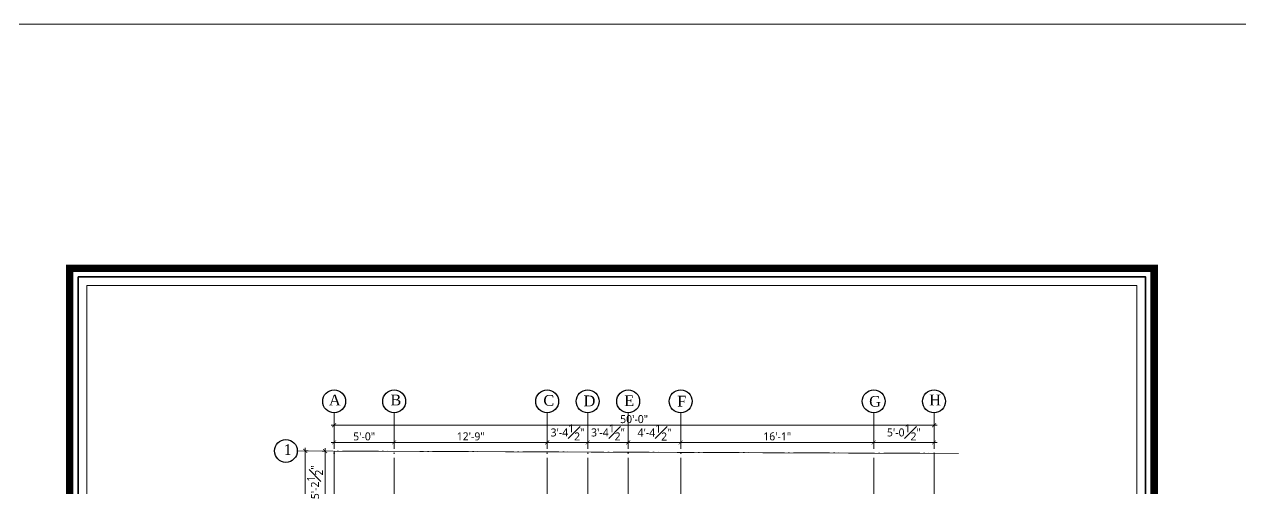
# Model space of a CAD drawing. Header units: inches. Extents: x 77090 to 90659, y -228139 to -226123.
# Drawn here: x 87504 to 88720, y -226588 to -226123 of the extents above; entities that cross this region are included whole.
import ezdxf

# ---------------------------------------------------------------- set-up
doc = ezdxf.new("R2010")
doc.units = ezdxf.units.IN
doc.header["$LTSCALE"] = 15
doc.header["$MEASUREMENT"] = 0
doc.header["$PDMODE"] = 66
doc.linetypes.add('ACAD_ISO02W100', pattern=[15, 12, -3])
doc.linetypes.add('ACAD_ISO04W100', pattern=[30, 24, -3, 0, -3])
doc.layers.get('0').update_dxf_attribs({"lineweight": 25})
doc.layers.get('Defpoints').update_dxf_attribs({"lineweight": 25})
for name, color, linetype, lineweight in [('doted1', 30, 'ACAD_ISO02W100', 13), ('GRID', 8, 'Continuous', 13), ('HACH', 8, 'Continuous', 13), ('level', 7, 'Continuous', 13), ('TEXTS', 41, 'Continuous', 13), ('wall', 240, 'Continuous', 13)]:
    doc.layers.add(name, color=color, linetype=linetype, lineweight=lineweight)
doc.styles.add('ADE', font='', dxfattribs={"height": 6})
doc.styles.get("Standard").update_dxf_attribs({"font": 'trebuc.ttf'})
doc.styles.get('ADE').set_extended_font_data('Arial Rounded MT Bold')
doc.dimstyles.new('TARIQ', dxfattribs={"dimtxt": 6, "dimasz": 6, "dimexe": 6, "dimexo": 6, "dimgap": 2, "dimtad": 1, "dimdec": 1, "dimzin": 3, "dimdsep": 46, "dimlunit": 4, "dimtxsty": 'Standard', "dimblk": 'ARCHTICK', "dimcen": 0.09375, "dimdle": 6, "dimclrd": 256, "dimclre": 256, "dimclrt": 3, "dimadec": 1, "dimazin": 0, "dimtfac": 1, "dimtdec": 1, "dimtofl": 0, "dimtmove": 1, "dimatfit": 3, "dimldrblk": 'ARCHTICK', "dimfxl": 0, "dimfrac": 1, "dimtolj": 1, "dimtzin": 0, "dimlwd": -1, "dimlwe": -1, "dimarcsym": 0})

# ---------------------------------------------------------------- blocks, each defined once
blk = doc.blocks.new('_ArchTick')
at = {"color": 0, "linetype": 'ByBlock', "lineweight": 5, "const_width": 0.15}
blk.add_lwpolyline([(-0.5, -0.5), (0.5, 0.5)], dxfattribs=at)
blk = doc.blocks.new('*D333')
at = {"layer": 'Defpoints', "color": 0, "ltscale": 10}
for p in [(87873.5, -226541.9), (87813.5, -226545.7), (87873.5, -226545.7)]:
    blk.add_point(p, dxfattribs=at)
at = {"layer": 'HACH', "ltscale": 10}
for p, q in [((87810.5, -226541.9), (87876.5, -226541.9)), ((87813.5, -226542.1), (87813.5, -226538.9)), ((87873.5, -226542.1), (87873.5, -226538.9))]:
    blk.add_line(p, q, dxfattribs=at)
at = {"layer": 'HACH', "ltscale": 10, "xscale": 4, "yscale": 4, "zscale": 4, "rotation": 180}
blk.add_blockref('_ArchTick', (87813.5, -226541.9), dxfattribs=at)
at = {"layer": 'HACH', "ltscale": 10, "xscale": 4, "yscale": 4, "zscale": 4}
blk.add_blockref('_ArchTick', (87873.5, -226541.9), dxfattribs=at)
at = {"layer": 'HACH', "color": 3, "ltscale": 10, "insert": (87843.5, -226535.9), "char_height": 8, "attachment_point": 5}
blk.add_mtext('\\A1;5\'-0"', dxfattribs=at)
blk = doc.blocks.new('*D334')
at = {"layer": 'Defpoints', "color": 0, "ltscale": 10}
for p in [(88026.5, -226541.9), (88026.5, -226541.9), (87873.5, -226545.7)]:
    blk.add_point(p, dxfattribs=at)
at = {"layer": 'HACH', "ltscale": 10}
for p, q in [((87870.5, -226541.9), (88029.5, -226541.9)), ((87873.5, -226542.1), (87873.5, -226538.9)), ((88026.5, -226541.9), (88026.5, -226538.9))]:
    blk.add_line(p, q, dxfattribs=at)
at = {"layer": 'HACH', "ltscale": 10, "xscale": 4, "yscale": 4, "zscale": 4, "rotation": 180}
blk.add_blockref('_ArchTick', (87873.5, -226541.9), dxfattribs=at)
at = {"layer": 'HACH', "ltscale": 10, "xscale": 4, "yscale": 4, "zscale": 4}
blk.add_blockref('_ArchTick', (88026.5, -226541.9), dxfattribs=at)
at = {"layer": 'HACH', "color": 3, "ltscale": 10, "insert": (87950, -226535.9), "char_height": 8, "attachment_point": 5}
blk.add_mtext('\\A1;12\'-9"', dxfattribs=at)
blk = doc.blocks.new('*D335')
at = {"layer": 'Defpoints', "color": 0, "ltscale": 10}
for p in [(88026.5, -226541.9), (88067, -226541.9), (88067, -226541.9)]:
    blk.add_point(p, dxfattribs=at)
at = {"layer": 'HACH', "ltscale": 10}
for p, q in [((88023.5, -226541.9), (88070, -226541.9)), ((88026.5, -226541.9), (88026.5, -226538.9)), ((88067, -226541.9), (88067, -226538.9))]:
    blk.add_line(p, q, dxfattribs=at)
at = {"layer": 'HACH', "ltscale": 10, "xscale": 4, "yscale": 4, "zscale": 4, "rotation": 180}
blk.add_blockref('_ArchTick', (88026.5, -226541.9), dxfattribs=at)
at = {"layer": 'HACH', "ltscale": 10, "xscale": 4, "yscale": 4, "zscale": 4}
blk.add_blockref('_ArchTick', (88067, -226541.9), dxfattribs=at)
at = {"layer": 'HACH', "color": 3, "ltscale": 10, "insert": (88046.8, -226531.9), "char_height": 8, "attachment_point": 5}
blk.add_mtext('\\A1;3\'-4{\\H1.000000x;\\S1#2;}"', dxfattribs=at)
blk = doc.blocks.new('*D336')
at = {"layer": 'Defpoints', "color": 0, "ltscale": 10}
for p in [(88067, -226541.9), (88107.5, -226541.9), (88107.5, -226545.4)]:
    blk.add_point(p, dxfattribs=at)
at = {"layer": 'HACH', "ltscale": 10}
for p, q in [((88064, -226541.9), (88110.5, -226541.9)), ((88067, -226541.9), (88067, -226538.9)), ((88107.5, -226542.1), (88107.5, -226538.9))]:
    blk.add_line(p, q, dxfattribs=at)
at = {"layer": 'HACH', "ltscale": 10, "xscale": 4, "yscale": 4, "zscale": 4, "rotation": 180}
blk.add_blockref('_ArchTick', (88067, -226541.9), dxfattribs=at)
at = {"layer": 'HACH', "ltscale": 10, "xscale": 4, "yscale": 4, "zscale": 4}
blk.add_blockref('_ArchTick', (88107.5, -226541.9), dxfattribs=at)
at = {"layer": 'HACH', "color": 3, "ltscale": 10, "insert": (88087.3, -226531.9), "char_height": 8, "attachment_point": 5}
blk.add_mtext('\\A1;3\'-4{\\H1.000000x;\\S1#2;}"', dxfattribs=at)
blk = doc.blocks.new('*D337')
at = {"layer": 'Defpoints', "color": 0, "ltscale": 10}
for p in [(88160, -226541.9), (88160, -226541.9), (88107.5, -226545.4)]:
    blk.add_point(p, dxfattribs=at)
at = {"layer": 'HACH', "ltscale": 10}
for p, q in [((88104.5, -226541.9), (88163, -226541.9)), ((88107.5, -226542.1), (88107.5, -226538.9)), ((88160, -226541.9), (88160, -226538.9))]:
    blk.add_line(p, q, dxfattribs=at)
at = {"layer": 'HACH', "ltscale": 10, "xscale": 4, "yscale": 4, "zscale": 4, "rotation": 180}
blk.add_blockref('_ArchTick', (88107.5, -226541.9), dxfattribs=at)
at = {"layer": 'HACH', "ltscale": 10, "xscale": 4, "yscale": 4, "zscale": 4}
blk.add_blockref('_ArchTick', (88160, -226541.9), dxfattribs=at)
at = {"layer": 'HACH', "color": 3, "ltscale": 10, "insert": (88133.8, -226532), "char_height": 8, "attachment_point": 5}
blk.add_mtext('\\A1;4\'-4{\\H1.000000x;\\S1#2;}"', dxfattribs=at)
blk = doc.blocks.new('*D338')
at = {"layer": 'Defpoints', "color": 0, "ltscale": 10}
for p in [(88160, -226541.9), (88353, -226541.9), (88353, -226541.9)]:
    blk.add_point(p, dxfattribs=at)
at = {"layer": 'HACH', "ltscale": 10}
for p, q in [((88157, -226541.9), (88356, -226541.9)), ((88160, -226541.9), (88160, -226538.9)), ((88353, -226541.9), (88353, -226544.9))]:
    blk.add_line(p, q, dxfattribs=at)
at = {"layer": 'HACH', "ltscale": 10, "xscale": 4, "yscale": 4, "zscale": 4, "rotation": 180}
blk.add_blockref('_ArchTick', (88160, -226541.9), dxfattribs=at)
at = {"layer": 'HACH', "ltscale": 10, "xscale": 4, "yscale": 4, "zscale": 4}
blk.add_blockref('_ArchTick', (88353, -226541.9), dxfattribs=at)
at = {"layer": 'HACH', "color": 3, "ltscale": 10, "insert": (88256.5, -226535.9), "char_height": 8, "attachment_point": 5}
blk.add_mtext('\\A1;16\'-1"', dxfattribs=at)
blk = doc.blocks.new('*D339')
at = {"layer": 'Defpoints', "color": 0, "ltscale": 10}
for p in [(88353, -226541.9), (88413.3, -226541.9), (88413.3, -226541.9)]:
    blk.add_point(p, dxfattribs=at)
at = {"layer": 'HACH', "ltscale": 10}
for p, q in [((88350, -226541.9), (88416.3, -226541.9)), ((88353, -226541.9), (88353, -226544.9)), ((88413.3, -226541.9), (88413.3, -226544.9))]:
    blk.add_line(p, q, dxfattribs=at)
at = {"layer": 'HACH', "ltscale": 10, "xscale": 4, "yscale": 4, "zscale": 4, "rotation": 180}
blk.add_blockref('_ArchTick', (88353, -226541.9), dxfattribs=at)
at = {"layer": 'HACH', "ltscale": 10, "xscale": 4, "yscale": 4, "zscale": 4}
blk.add_blockref('_ArchTick', (88413.3, -226541.9), dxfattribs=at)
at = {"layer": 'HACH', "color": 3, "ltscale": 10, "insert": (88383.1, -226531.9), "char_height": 8, "attachment_point": 5}
blk.add_mtext('\\A1;5\'-0{\\H1.000000x;\\S1#2;}"', dxfattribs=at)
blk = doc.blocks.new('*D340')
at = {"layer": 'Defpoints', "color": 0, "ltscale": 10}
for p in [(87813.5, -226524.7), (88413.3, -226524.7), (88413.3, -226524.7)]:
    blk.add_point(p, dxfattribs=at)
at = {"layer": 'HACH', "ltscale": 10}
for p, q in [((87810.5, -226524.7), (88416.3, -226524.7)), ((87813.5, -226524.7), (87813.5, -226521.7)), ((88413.3, -226524.7), (88413.3, -226521.7))]:
    blk.add_line(p, q, dxfattribs=at)
at = {"layer": 'HACH', "ltscale": 10, "xscale": 4, "yscale": 4, "zscale": 4, "rotation": 180}
blk.add_blockref('_ArchTick', (87813.5, -226524.7), dxfattribs=at)
at = {"layer": 'HACH', "ltscale": 10, "xscale": 4, "yscale": 4, "zscale": 4}
blk.add_blockref('_ArchTick', (88413.3, -226524.7), dxfattribs=at)
at = {"layer": 'HACH', "color": 3, "ltscale": 10, "insert": (88113.4, -226518.6), "char_height": 8, "attachment_point": 5}
blk.add_mtext('\\A1;50\'-0"', dxfattribs=at)
blk = doc.blocks.new('*D362')
at = {"layer": 'Defpoints', "color": 0, "ltscale": 10}
for p in [(87804.4, -226550.5), (87804.4, -226613.1), (87804.4, -226613.1)]:
    blk.add_point(p, dxfattribs=at)
at = {"layer": 'HACH', "ltscale": 10}
for p, q in [((87804.4, -226550.5), (87801.4, -226550.5)), ((87804.4, -226547.5), (87804.4, -226616.1)), ((87804.4, -226613.1), (87801.4, -226613.1))]:
    blk.add_line(p, q, dxfattribs=at)
at = {"layer": 'HACH', "ltscale": 10, "xscale": 4, "yscale": 4, "zscale": 4}
for p, rotation in [((87804.4, -226550.5), 90), ((87804.4, -226613.1), 270)]:
    blk.add_blockref('_ArchTick', p, dxfattribs=dict(at, rotation=rotation))
at = {"layer": 'HACH', "color": 3, "ltscale": 10, "insert": (87794.4, -226581.8), "char_height": 8, "attachment_point": 5, "rotation": 90}
blk.add_mtext('\\A1;5\'-2{\\H1.000000x;\\S1#2;}"', dxfattribs=at)
blk = doc.blocks.new('*D372')
at = {"layer": 'Defpoints', "color": 0, "ltscale": 10}
for p in [(87780.7, -226550.4), (87784.7, -226550.4), (87780.5, -227633.1)]:
    blk.add_point(p, dxfattribs=at)
at = {"layer": 'HACH', "ltscale": 10}
for p, q in [((87784.6, -226550.4), (87787.7, -226550.4)), ((87784.7, -227636.1), (87784.7, -226547.4)), ((87784.6, -227633.1), (87787.7, -227633.1))]:
    blk.add_line(p, q, dxfattribs=at)
at = {"layer": 'HACH', "ltscale": 10, "xscale": 4, "yscale": 4, "zscale": 4}
for p, rotation in [((87784.7, -226550.4), 90), ((87784.7, -227633.1), 270)]:
    blk.add_blockref('_ArchTick', p, dxfattribs=dict(at, rotation=rotation))
at = {"layer": 'HACH', "color": 3, "ltscale": 10, "insert": (87774.7, -227091.7), "char_height": 8, "attachment_point": 5, "rotation": 90}
blk.add_mtext('\\A1;90\'-2{\\H1.000000x;\\S1#2;}"', dxfattribs=at)

msp = doc.modelspace()

# ---------------------------------------------------------------- linework, layer by layer
for centre in [(87813.52, -226500.74), (87813.52, -226500.74), (87873.52, -226500.74), (87873.52, -226500.74), (88026.52, -226500.74), (88026.52, -226500.74), (88067.02, -226500.74), (88067.02, -226500.74), (88107.52, -226500.74), (88107.52, -226500.74), (88160.02, -226500.74), (88160.02, -226500.74), (88353.02, -226500.74), (88353.02, -226500.74), (88413.27, -226500.74), (88413.27, -226500.74), (87765.28, -226550.4), (87765.28, -226550.4)]:
    msp.add_circle(centre, 11.43)
at = {"layer": 'doted1', "linetype": 'ByBlock', "ltscale": 0.3, "const_width": 7.56}
msp.add_lwpolyline([(87549.1, -226367.63), (88633.35, -226367.63), (88633.35, -227901.56), (87549.1, -227901.56)], close=True, dxfattribs=at)
at = {"layer": 'GRID', "linetype": 'ACAD_ISO04W100', "ltscale": 0.1}
for p, q in [((87813.52, -226512.17), (87813.52, -227661.56)), ((87873.52, -226512.17), (87873.52, -227661.56)), ((88026.52, -226512.17), (88026.52, -227056.1)), ((88067.02, -226512.17), (88067.02, -227227.32)), ((88107.52, -226512.17), (88107.52, -226897.54)), ((88160.02, -226512.17), (88160.02, -227342.29)), ((88353.02, -226512.17), (88353.02, -227661.56)), ((88413.27, -226512.17), (88413.27, -227661.56)), ((87776.71, -226550.4), (88437.86, -226552.82))]:
    msp.add_line(p, q, dxfattribs=at)
at = {"layer": 'HACH', "ltscale": 10}
msp.add_lwpolyline([(77090.12, -226123.43), (90659.33, -226123.43), (90659.33, -228138.59), (77090.12, -228138.59)], close=True, dxfattribs=at)
at = {"layer": 'level', "linetype": 'ByBlock', "lineweight": 35, "ltscale": 0.1}
msp.add_lwpolyline([(87557.68, -226376.22), (88624.76, -226376.22), (88624.76, -227892.97), (87557.68, -227892.97)], close=True, dxfattribs=at)
at = {"layer": 'level', "ltscale": 0.25}
msp.add_lwpolyline([(87566.27, -226384.8), (88616.18, -226384.8), (88616.18, -227884.38), (87566.27, -227884.38)], close=True, dxfattribs=at)
at = {"layer": 'wall'}
for p, q in [((88413.27, -226553.06), (87813.52, -226550.54)), ((87813.52, -226550.54), (87813.52, -227633.06)), ((88413.27, -227633.06), (88413.27, -226553.06))]:
    msp.add_line(p, q, dxfattribs=at)

# ---------------------------------------------------------------- texts
at = {"layer": 'TEXTS', "linetype": 'ByBlock', "char_height": 10.8, "width": 2437.9999, "attachment_point": 1, "style": 'ADE'}
for s, insert in [('{\\fTimes New Roman Baltic|b0|i0|c0|p18;A}', (87808.33, -226494.03)), ('{\\fTimes New Roman Baltic|b0|i0|c0|p18;B}', (87869.76, -226494.03)), ('{\\fTimes New Roman Baltic|b0|i0|c0|p18;C}', (88022.72, -226494.43)), ('{\\fTimes New Roman Baltic|b0|i0|c0|p18;D}', (88062.93, -226494.93)), ('{\\fTimes New Roman Baltic|b0|i0|c0|p18;E}', (88103.49, -226494.72)), ('{\\fTimes New Roman Baltic|b0|i0|c0|p18;H}', (88408.47, -226494.03)), ('{\\fTimes New Roman Baltic|b0|i0|c0|p18;F}', (88156.54, -226495.26)), ('{\\fTimes New Roman Baltic|b0|i0|c0|p18;G}', (88348.41, -226495.4)), ('{\\fTimes New Roman Baltic|b0|i0|c0|p18;1}', (87763.04, -226543.7))]:
    msp.add_mtext(s, dxfattribs=dict(at, insert=insert))

# ---------------------------------------------------------------- dimensions: what is measured, and where the dimension line sits
at = {"layer": 'HACH', "ltscale": 10}
for base, p1, p2, picture, middle in [((88413.2729, -226524.6593), (87813.5182, -226524.6593), (88413.2729, -226524.6593), '*D340', (88113.3956, -226518.5892)), ((87873.52, -226541.95), (87813.52, -226545.7), (87873.52, -226545.7), '*D333', (87843.52, -226535.88)), ((88026.52, -226541.95), (87873.52, -226545.7), (88026.52, -226541.95), '*D334', (87950.02, -226535.86)), ((88067.02, -226541.95), (88026.52, -226541.95), (88067.02, -226541.95), '*D335', (88046.77, -226531.91)), ((88107.52, -226541.95), (88067.02, -226541.95), (88107.52, -226545.43), '*D336', (88087.27, -226531.91)), ((88160.02, -226541.95), (88107.52, -226545.43), (88160.02, -226541.95), '*D337', (88133.77, -226531.97)), ((88353.02, -226541.95), (88160.02, -226541.95), (88353.02, -226541.95), '*D338', (88256.52, -226535.86)), ((88413.2729, -226541.946), (88353.0182, -226541.946), (88413.2729, -226541.946), '*D339', (88383.1456, -226531.9137))]:
    dim = msp.add_linear_dim(base=base, p1=p1, p2=p2, dimstyle='TARIQ', override={"dimtxt": 8, "dimasz": 4, "dimexe": 3, "dimexo": 3, "dimdle": 3, "dimfxl": 0.18, "dimfxlon": 1, "dimarcsym": 1}, dxfattribs=at)
    dim.commit()
    dim.dimension.update_dxf_attribs({"geometry": picture, "text_midpoint": middle})
for base, p1, p2, picture, middle in [((87784.75, -226550.42), (87780.46, -227633.06), (87780.67, -226550.42), '*D372', (87774.7, -227091.74)), ((87804.42, -226613.06), (87804.42, -226550.5), (87804.42, -226613.06), '*D362', (87794.39, -226581.78))]:
    dim = msp.add_linear_dim(base=base, p1=p1, p2=p2, angle=90, dimstyle='TARIQ', override={"dimtxt": 8, "dimasz": 4, "dimexe": 3, "dimexo": 3, "dimdle": 3, "dimfxl": 0.18, "dimfxlon": 1, "dimarcsym": 1}, dxfattribs=at)
    dim.commit()
    dim.dimension.update_dxf_attribs({"geometry": picture, "text_midpoint": middle})

doc.saveas('drawing.dxf')
